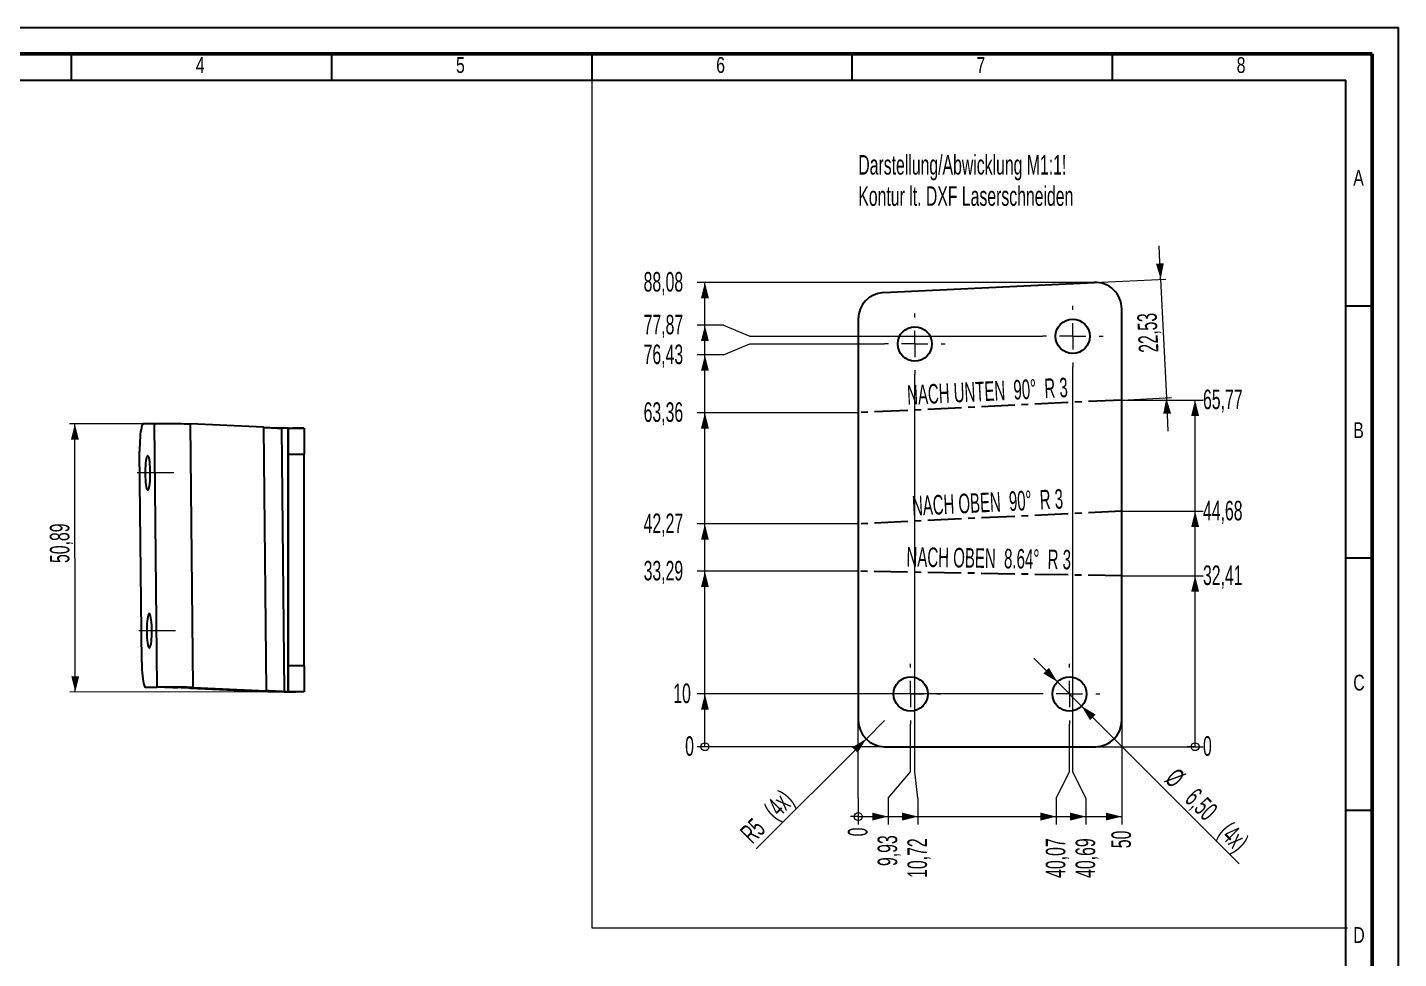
# Model space of a CAD drawing. Header units: millimetres. Extents: x 0 to 420, y 0 to 297.
# Drawn here: x 159.8 to 420, y 120.3 to 297 of the extents above; entities that cross this region are included whole.
import ezdxf

# ---------------------------------------------------------------- set-up
doc = ezdxf.new("R2010")
doc.units = ezdxf.units.MM
doc.linetypes.add('CENTER', pattern=[10.16, 6.35, -1.27, 1.27, -1.27])
doc.linetypes.add('CENTERX2', pattern=[20.32, 12.7, -2.54, 2.54, -2.54])
doc.layers.add('0_25', color=7, linetype='Continuous', lineweight=25)
doc.layers.add('0_5', color=7, linetype='Continuous', lineweight=50)
doc.styles.add('SLDTEXTSTYLE0', font='TXT', dxfattribs={"width": 0.605})
doc.styles.add('SLDTEXTSTYLE2', font='TXT', dxfattribs={"width": 0.75})
doc.styles.add('SLDTEXTSTYLE3', font='TXT', dxfattribs={"width": 0.5735})
doc.styles.add('SLDTEXTSTYLE4', font='TXT', dxfattribs={"width": 0.571842})
doc.styles.add('SLDTEXTSTYLE5', font='TXT', dxfattribs={"width": 0.575})
doc.dimstyles.new('SLDDIMSTYLE0', dxfattribs={"dimtxt": 3.595646, "dimasz": 3, "dimexe": 0, "dimexo": 0.0625, "dimgap": 0.898912, "dimtad": 1, "dimrnd": 1e-09, "dimzin": 12, "dimdsep": 46, "dimtxsty": 'SLDTEXTSTYLE0', "dimsah": 1, "dimcen": 0.09, "dimadec": 0, "dimazin": 3, "dimtfac": 1, "dimtofl": 0, "dimtmove": 0, "dimatfit": 3, "dimfxl": 1, "dimfrac": 2, "dimtolj": 1, "dimtzin": 12, "dimarcsym": 0})
doc.dimstyles.new('SLDDIMSTYLE3', dxfattribs={"dimtxt": 3.595646, "dimasz": 3, "dimexe": 0, "dimexo": 0.0625, "dimgap": 0.898912, "dimtad": 1, "dimrnd": 1e-09, "dimzin": 12, "dimdsep": 46, "dimtxsty": 'SLDTEXTSTYLE0', "dimsah": 1, "dimcen": 0.09, "dimadec": 0, "dimazin": 3, "dimtfac": 1, "dimtmove": 0, "dimatfit": 0, "dimfxl": 1, "dimfrac": 2, "dimtolj": 1, "dimtzin": 12, "dimarcsym": 0})
doc.dimstyles.new('SLDDIMSTYLE6', dxfattribs={"dimtxt": 3.595646, "dimasz": 0.5, "dimexe": 0, "dimexo": 0.0625, "dimgap": 0.898912, "dimtad": 0, "dimtih": 1, "dimtoh": 1, "dimdec": 0, "dimrnd": 1e-09, "dimdsep": 46, "dimtxsty": 'SLDTEXTSTYLE0', "dimblk1": 'ORIGIN', "dimblk2": 'ORIGIN', "dimsah": 1, "dimcen": 0.09, "dimadec": 0, "dimazin": 2, "dimtfac": 1, "dimtdec": 0, "dimtofl": 0, "dimtmove": 0, "dimatfit": 3, "dimldrblk": 'ORIGIN', "dimfxl": 1, "dimfrac": 2, "dimtolj": 1, "dimtzin": 12, "dimarcsym": 0})
doc.dimstyles.new('SLDDIMSTYLE7', dxfattribs={"dimtxt": 3.595646, "dimasz": 3, "dimexe": 0, "dimexo": 0.0625, "dimgap": 0.898912, "dimtad": 0, "dimtih": 1, "dimtoh": 1, "dimrnd": 1e-09, "dimzin": 12, "dimdsep": 46, "dimtxsty": 'SLDTEXTSTYLE0', "dimsah": 1, "dimcen": 0.09, "dimadec": 0, "dimazin": 3, "dimtfac": 1, "dimtofl": 0, "dimtmove": 0, "dimatfit": 3, "dimfxl": 1, "dimfrac": 2, "dimtolj": 1, "dimtzin": 12, "dimarcsym": 0})
doc.dimstyles.new('SLDDIMSTYLE8', dxfattribs={"dimtxt": 3.595646, "dimasz": 3, "dimexe": 0, "dimexo": 0.0625, "dimgap": 0.898912, "dimtad": 1, "dimrnd": 1e-09, "dimzin": 12, "dimdsep": 46, "dimtxsty": 'SLDTEXTSTYLE0', "dimsah": 1, "dimcen": 0, "dimadec": 0, "dimazin": 3, "dimtfac": 1, "dimtmove": 0, "dimatfit": 3, "dimfxl": 1, "dimfrac": 2, "dimtolj": 1, "dimtzin": 12, "dimarcsym": 0})
doc.dimstyles.new('SLDDIMSTYLE9', dxfattribs={"dimtxt": 3.595646, "dimasz": 3, "dimexe": 0, "dimexo": 0.0625, "dimgap": 0.898912, "dimtad": 1, "dimrnd": 1e-09, "dimzin": 12, "dimdsep": 46, "dimtxsty": 'SLDTEXTSTYLE0', "dimsah": 1, "dimcen": 0, "dimadec": 0, "dimazin": 3, "dimtfac": 1, "dimtofl": 0, "dimtmove": 0, "dimatfit": 3, "dimfxl": 1, "dimfrac": 2, "dimtolj": 1, "dimtzin": 12, "dimarcsym": 0})

# ---------------------------------------------------------------- blocks, each defined once
blk = doc.blocks.new('_D_4')
at = {"color": 7, "linetype": 'Continuous', "lineweight": 0}
for p, q in [((181.83, 221.8), (167.81, 221.79)), ((168.88, 170.9), (168.81, 221.79)), ((210.8, 170.95), (167.88, 170.9))]:
    blk.add_line(p, q, dxfattribs=at)
at = {"color": 7, "linetype": 'Continuous', "lineweight": 18}
for points in [[(168.81, 221.79), (168.07, 218.79), (169.57, 218.79)], [(168.88, 170.9), (169.63, 173.9), (168.13, 173.9)]]:
    blk.add_solid(points, dxfattribs=at)
at = {"color": 7, "linetype": 'Continuous', "lineweight": 18, "insert": (164.07, 195.38), "char_height": 3.704, "attachment_point": 1, "rotation": 90.0762, "style": 'SLDTEXTSTYLE0'}
blk.add_mtext('50,89', dxfattribs=at)
blk = doc.blocks.new('_Origin')
at = {"color": 0, "linetype": 'ByBlock', "lineweight": -2}
blk.add_line((0, 0), (-1, 0), dxfattribs=at)
blk.add_circle((0, 0), 0.5, dxfattribs=at)
blk = doc.blocks.new('_D_7')
at = {"color": 7, "linetype": 'Continuous', "lineweight": 0}
blk.add_line((322.47, 160.53), (286.87, 160.53), dxfattribs=at)
at = {"color": 7, "linetype": 'Continuous', "lineweight": 18, "xscale": 1.5, "yscale": 1.5}
blk.add_blockref('_Origin', (288.37, 160.53), dxfattribs=at)
at = {"color": 7, "linetype": 'Continuous', "lineweight": 18, "insert": (284.62, 162.51), "char_height": 3.7, "attachment_point": 1, "style": 'SLDTEXTSTYLE0'}
blk.add_mtext('0', dxfattribs=at)
blk = doc.blocks.new('_D_8')
at = {"color": 7, "linetype": 'Continuous', "lineweight": 0}
for p, q in [((351.8, 170.53), (286.87, 170.53)), ((288.37, 160.53), (288.37, 170.53))]:
    blk.add_line(p, q, dxfattribs=at)
at = {"color": 7, "linetype": 'Continuous', "lineweight": 18}
blk.add_solid([(288.37, 170.53), (287.62, 167.53), (289.12, 167.53)], dxfattribs=at)
at = {"color": 7, "linetype": 'Continuous', "lineweight": 18, "insert": (282.37, 172.51), "char_height": 3.704, "attachment_point": 1, "style": 'SLDTEXTSTYLE0'}
blk.add_mtext('10', dxfattribs=at)
blk = doc.blocks.new('_D_9')
at = {"color": 7, "linetype": 'Continuous', "lineweight": 0}
for p, q in [((317.47, 193.82), (286.87, 193.82)), ((288.37, 170.53), (288.37, 193.82))]:
    blk.add_line(p, q, dxfattribs=at)
at = {"color": 7, "linetype": 'Continuous', "lineweight": 18}
blk.add_solid([(288.37, 193.82), (287.62, 190.82), (289.12, 190.82)], dxfattribs=at)
at = {"color": 7, "linetype": 'Continuous', "lineweight": 18, "insert": (276.74, 195.79), "char_height": 3.704, "attachment_point": 1, "style": 'SLDTEXTSTYLE0'}
blk.add_mtext('33,29', dxfattribs=at)
blk = doc.blocks.new('_D_10')
at = {"color": 7, "linetype": 'Continuous', "lineweight": 0}
for p, q in [((317.47, 202.8), (286.87, 202.8)), ((288.37, 193.82), (288.37, 202.8))]:
    blk.add_line(p, q, dxfattribs=at)
at = {"color": 7, "linetype": 'Continuous', "lineweight": 18}
blk.add_solid([(288.37, 202.8), (287.62, 199.8), (289.12, 199.8)], dxfattribs=at)
at = {"color": 7, "linetype": 'Continuous', "lineweight": 18, "insert": (276.74, 204.77), "char_height": 3.704, "attachment_point": 1, "style": 'SLDTEXTSTYLE0'}
blk.add_mtext('42,27', dxfattribs=at)
blk = doc.blocks.new('_D_11')
at = {"color": 7, "linetype": 'Continuous', "lineweight": 0}
for p, q in [((317.47, 223.89), (286.87, 223.89)), ((288.37, 202.8), (288.37, 223.89))]:
    blk.add_line(p, q, dxfattribs=at)
at = {"color": 7, "linetype": 'Continuous', "lineweight": 18}
blk.add_solid([(288.37, 223.89), (287.62, 220.89), (289.12, 220.89)], dxfattribs=at)
at = {"color": 7, "linetype": 'Continuous', "lineweight": 18, "insert": (276.74, 225.87), "char_height": 3.704, "attachment_point": 1, "style": 'SLDTEXTSTYLE0'}
blk.add_mtext('63,36', dxfattribs=at)
blk = doc.blocks.new('_D_12')
at = {"color": 7, "linetype": 'Continuous', "lineweight": 0}
for p, q in [((291.87, 234.85), (296.87, 236.96)), ((296.87, 236.96), (322.45, 236.96)), ((291.87, 234.85), (286.87, 234.85)), ((288.37, 223.89), (288.37, 234.85))]:
    blk.add_line(p, q, dxfattribs=at)
at = {"color": 7, "linetype": 'Continuous', "lineweight": 18}
blk.add_solid([(288.37, 234.85), (287.62, 231.85), (289.12, 231.85)], dxfattribs=at)
at = {"color": 7, "linetype": 'Continuous', "lineweight": 18, "insert": (276.74, 236.83), "char_height": 3.704, "attachment_point": 1, "style": 'SLDTEXTSTYLE0'}
blk.add_mtext('76,43', dxfattribs=at)
blk = doc.blocks.new('_D_13')
at = {"color": 7, "linetype": 'Continuous', "lineweight": 0}
for p, q in [((291.87, 240.5), (286.87, 240.5)), ((288.37, 234.85), (288.37, 240.5)), ((291.87, 240.5), (296.87, 238.4)), ((296.87, 238.4), (352.41, 238.4))]:
    blk.add_line(p, q, dxfattribs=at)
at = {"color": 7, "linetype": 'Continuous', "lineweight": 18}
blk.add_solid([(288.37, 240.5), (287.62, 237.5), (289.12, 237.5)], dxfattribs=at)
at = {"color": 7, "linetype": 'Continuous', "lineweight": 18, "insert": (276.74, 242.48), "char_height": 3.704, "attachment_point": 1, "style": 'SLDTEXTSTYLE0'}
blk.add_mtext('77,87', dxfattribs=at)
blk = doc.blocks.new('_D_14')
at = {"color": 7, "linetype": 'Continuous', "lineweight": 0}
for p, q in [((362.47, 248.61), (286.87, 248.61)), ((288.37, 240.5), (288.37, 248.61))]:
    blk.add_line(p, q, dxfattribs=at)
at = {"color": 7, "linetype": 'Continuous', "lineweight": 18}
blk.add_solid([(288.37, 248.61), (287.62, 245.61), (289.12, 245.61)], dxfattribs=at)
at = {"color": 7, "linetype": 'Continuous', "lineweight": 18, "insert": (276.74, 250.59), "char_height": 3.704, "attachment_point": 1, "style": 'SLDTEXTSTYLE0'}
blk.add_mtext('88,08', dxfattribs=at)
blk = doc.blocks.new('_D_15')
at = {"color": 7, "linetype": 'Continuous', "lineweight": 0}
for p, q in [((317.47, 155.77), (317.47, 165.53)), ((317.47, 150.77), (317.47, 155.77)), ((317.47, 150.77), (317.47, 145.77))]:
    blk.add_line(p, q, dxfattribs=at)
at = {"color": 7, "linetype": 'Continuous', "lineweight": 18, "xscale": 1.5, "yscale": 1.5}
blk.add_blockref('_Origin', (317.47, 147.27), dxfattribs=at)
at = {"color": 7, "linetype": 'Continuous', "lineweight": 18, "insert": (315.5, 143.52), "char_height": 3.7, "attachment_point": 1, "rotation": 90, "style": 'SLDTEXTSTYLE0'}
blk.add_mtext('0', dxfattribs=at)
blk = doc.blocks.new('_D_16')
at = {"color": 7, "linetype": 'Continuous', "lineweight": 0}
for p, q in [((327.4, 155.77), (327.4, 164.78)), ((323.13, 150.77), (327.4, 155.77)), ((323.13, 150.77), (323.13, 145.77)), ((317.47, 147.27), (323.13, 147.27))]:
    blk.add_line(p, q, dxfattribs=at)
at = {"color": 7, "linetype": 'Continuous', "lineweight": 18}
blk.add_solid([(323.13, 147.27), (320.13, 148.02), (320.13, 146.52)], dxfattribs=at)
at = {"color": 7, "linetype": 'Continuous', "lineweight": 18, "insert": (321.15, 137.89), "char_height": 3.704, "attachment_point": 1, "rotation": 90, "style": 'SLDTEXTSTYLE0'}
blk.add_mtext('9,93', dxfattribs=at)
blk = doc.blocks.new('_D_17')
at = {"color": 7, "linetype": 'Continuous', "lineweight": 0}
for p, q in [((328.2, 155.77), (328.2, 231.21)), ((328.78, 150.77), (328.2, 155.77)), ((328.78, 150.77), (328.78, 145.77)), ((323.13, 147.27), (328.78, 147.27))]:
    blk.add_line(p, q, dxfattribs=at)
at = {"color": 7, "linetype": 'Continuous', "lineweight": 18}
blk.add_solid([(328.78, 147.27), (325.78, 148.02), (325.78, 146.52)], dxfattribs=at)
at = {"color": 7, "linetype": 'Continuous', "lineweight": 18, "insert": (326.8, 135.64), "char_height": 3.704, "attachment_point": 1, "rotation": 90, "style": 'SLDTEXTSTYLE0'}
blk.add_mtext('10,72', dxfattribs=at)
blk = doc.blocks.new('_D_18')
at = {"color": 7, "linetype": 'Continuous', "lineweight": 0}
for p, q in [((357.55, 155.77), (357.55, 164.78)), ((355.03, 150.77), (357.55, 155.77)), ((355.03, 150.77), (355.03, 145.77)), ((328.78, 147.27), (355.03, 147.27))]:
    blk.add_line(p, q, dxfattribs=at)
at = {"color": 7, "linetype": 'Continuous', "lineweight": 18}
blk.add_solid([(355.03, 147.27), (352.03, 148.02), (352.03, 146.52)], dxfattribs=at)
at = {"color": 7, "linetype": 'Continuous', "lineweight": 18, "insert": (353.05, 135.64), "char_height": 3.704, "attachment_point": 1, "rotation": 90, "style": 'SLDTEXTSTYLE0'}
blk.add_mtext('40,07', dxfattribs=at)
blk = doc.blocks.new('_D_19')
at = {"color": 7, "linetype": 'Continuous', "lineweight": 0}
for p, q in [((358.16, 155.77), (358.16, 232.65)), ((360.68, 150.77), (358.16, 155.77)), ((360.68, 150.77), (360.68, 145.77)), ((355.03, 147.27), (360.68, 147.27))]:
    blk.add_line(p, q, dxfattribs=at)
at = {"color": 7, "linetype": 'Continuous', "lineweight": 18}
blk.add_solid([(360.68, 147.27), (357.68, 148.02), (357.68, 146.52)], dxfattribs=at)
at = {"color": 7, "linetype": 'Continuous', "lineweight": 18, "insert": (358.71, 135.64), "char_height": 3.704, "attachment_point": 1, "rotation": 90, "style": 'SLDTEXTSTYLE0'}
blk.add_mtext('40,69', dxfattribs=at)
blk = doc.blocks.new('_D_20')
at = {"color": 7, "linetype": 'Continuous', "lineweight": 0}
for p, q in [((367.47, 165.53), (367.47, 145.77)), ((360.68, 147.27), (367.47, 147.27))]:
    blk.add_line(p, q, dxfattribs=at)
at = {"color": 7, "linetype": 'Continuous', "lineweight": 18}
blk.add_solid([(367.47, 147.27), (364.47, 148.02), (364.47, 146.52)], dxfattribs=at)
at = {"color": 7, "linetype": 'Continuous', "lineweight": 18, "insert": (365.5, 141.27), "char_height": 3.704, "attachment_point": 1, "rotation": 90, "style": 'SLDTEXTSTYLE0'}
blk.add_mtext('50', dxfattribs=at)
blk = doc.blocks.new('_D_21')
at = {"color": 7, "linetype": 'Continuous', "lineweight": 0}
blk.add_line((362.47, 160.53), (382.89, 160.53), dxfattribs=at)
at = {"color": 7, "linetype": 'Continuous', "lineweight": 18, "xscale": 1.5, "yscale": 1.5}
blk.add_blockref('_Origin', (381.39, 160.53), dxfattribs=at)
at = {"color": 7, "linetype": 'Continuous', "lineweight": 18, "insert": (382.89, 162.51), "char_height": 3.7, "attachment_point": 1, "style": 'SLDTEXTSTYLE0'}
blk.add_mtext('0', dxfattribs=at)
blk = doc.blocks.new('_D_22')
at = {"color": 7, "linetype": 'Continuous', "lineweight": 0}
for p, q in [((367.47, 192.94), (382.89, 192.94)), ((381.39, 160.53), (381.39, 192.94))]:
    blk.add_line(p, q, dxfattribs=at)
at = {"color": 7, "linetype": 'Continuous', "lineweight": 18}
blk.add_solid([(381.39, 192.94), (380.64, 189.94), (382.14, 189.94)], dxfattribs=at)
at = {"color": 7, "linetype": 'Continuous', "lineweight": 18, "insert": (382.89, 194.91), "char_height": 3.704, "attachment_point": 1, "style": 'SLDTEXTSTYLE0'}
blk.add_mtext('32,41', dxfattribs=at)
blk = doc.blocks.new('_D_23')
at = {"color": 7, "linetype": 'Continuous', "lineweight": 0}
for p, q in [((367.47, 205.21), (382.89, 205.21)), ((381.39, 192.94), (381.39, 205.21))]:
    blk.add_line(p, q, dxfattribs=at)
at = {"color": 7, "linetype": 'Continuous', "lineweight": 18}
blk.add_solid([(381.39, 205.21), (380.64, 202.21), (382.14, 202.21)], dxfattribs=at)
at = {"color": 7, "linetype": 'Continuous', "lineweight": 18, "insert": (382.89, 207.18), "char_height": 3.704, "attachment_point": 1, "style": 'SLDTEXTSTYLE0'}
blk.add_mtext('44,68', dxfattribs=at)
blk = doc.blocks.new('_D_24')
at = {"color": 7, "linetype": 'Continuous', "lineweight": 0}
for p, q in [((367.47, 226.3), (382.89, 226.3)), ((381.39, 205.21), (381.39, 226.3))]:
    blk.add_line(p, q, dxfattribs=at)
at = {"color": 7, "linetype": 'Continuous', "lineweight": 18}
blk.add_solid([(381.39, 226.3), (380.64, 223.3), (382.14, 223.3)], dxfattribs=at)
at = {"color": 7, "linetype": 'Continuous', "lineweight": 18, "insert": (382.89, 228.28), "char_height": 3.704, "attachment_point": 1, "style": 'SLDTEXTSTYLE0'}
blk.add_mtext('65,77', dxfattribs=at)
blk = doc.blocks.new('_D_25')
at = {"color": 7, "linetype": 'Continuous', "lineweight": 0}
for p, q in [((374.85, 249.22), (374.54, 255.56)), ((362.23, 248.61), (375.85, 249.26)), ((374.85, 249.22), (375.93, 226.71)), ((367.47, 226.3), (376.93, 226.76)), ((375.93, 226.71), (376.24, 220.37))]:
    blk.add_line(p, q, dxfattribs=at)
at = {"color": 7, "linetype": 'Continuous', "lineweight": 18}
for points in [[(374.85, 249.22), (375.45, 252.25), (373.96, 252.18)], [(375.93, 226.71), (375.33, 223.68), (376.83, 223.75)]]:
    blk.add_solid(points, dxfattribs=at)
at = {"color": 7, "linetype": 'Continuous', "lineweight": 18, "insert": (370.74, 235.22), "char_height": 3.704, "attachment_point": 1, "rotation": 92.7593, "style": 'SLDTEXTSTYLE0'}
blk.add_mtext('22,53', dxfattribs=at)
blk = doc.blocks.new('_D_26')
at = {"color": 7, "linetype": 'Continuous', "lineweight": 0}
for p, q in [((355.25, 172.83), (350.76, 177.32)), ((359.85, 168.23), (355.25, 172.83)), ((359.85, 168.23), (389.76, 138.32))]:
    blk.add_line(p, q, dxfattribs=at)
at = {"color": 7, "linetype": 'Continuous', "lineweight": 18}
for points in [[(355.25, 172.83), (353.66, 175.48), (352.6, 174.42)], [(359.85, 168.23), (361.44, 165.58), (362.5, 166.64)]]:
    blk.add_solid(points, dxfattribs=at)
at = {"color": 7, "linetype": 'Continuous', "lineweight": 18, "char_height": 3.704, "attachment_point": 1, "rotation": 315, "style": 'SLDTEXTSTYLE0'}
for s, insert in [('%%c', (378.07, 156.74)), ('6,50', (381.83, 152.98)), ('(4x)', (388.22, 146.6))]:
    blk.add_mtext(s, dxfattribs=dict(at, insert=insert))
blk = doc.blocks.new('_D_27')
at = {"color": 7, "linetype": 'Continuous', "lineweight": 0}
for q in [(322.47, 165.53), (298.12, 141.17)]:
    blk.add_line((318.94, 161.99), q, dxfattribs=at)
at = {"color": 7, "linetype": 'Continuous', "lineweight": 18}
blk.add_solid([(318.94, 161.99), (316.29, 160.4), (317.35, 159.34)], dxfattribs=at)
at = {"color": 7, "linetype": 'Continuous', "lineweight": 18, "char_height": 3.704, "attachment_point": 1, "rotation": 45, "style": 'SLDTEXTSTYLE0'}
for s, insert in [('(4x)', (299.23, 149.01)), ('R5', (294.75, 144.54))]:
    blk.add_mtext(s, dxfattribs=dict(at, insert=insert))
blk = doc.blocks.new('SW_NOTE_0_101')
at = {"color": 0, "linetype": 'Continuous', "lineweight": 0, "char_height": 3.7042, "attachment_point": 1, "style": 'SLDTEXTSTYLE0'}
for s, insert in [('Darstellung/Abwicklung M1:1!', (0, 4.77)), ('Kontur lt. DXF Laserschneiden', (0, -1.16))]:
    blk.add_mtext(s, dxfattribs=dict(at, insert=insert))
blk = doc.blocks.new('SW_CENTERMARKSYMBOL_4')
at = {"color": 0, "linetype": 'Continuous', "lineweight": 18}
for p, q in [((0, 5), (0, 5.75)), ((-5, 0), (-5.75, 0)), ((0, 0), (-2.5, 0)), ((0, 0), (0, 2.5)), ((0, 0), (0, -2.5)), ((0, 0), (2.5, 0)), ((5, 0), (5.75, 0)), ((0, -5), (0, -5.75))]:
    blk.add_line(p, q, dxfattribs=at)
blk = doc.blocks.new('SW_CENTERMARKSYMBOL_5')
at = {"color": 0, "linetype": 'Continuous', "lineweight": 18}
for p, q in [((0, 5), (0, 5.75)), ((-5, 0), (-5.75, 0)), ((0, 0), (-2.5, 0)), ((0, 0), (0, 2.5)), ((0, 0), (0, -2.5)), ((0, 0), (2.5, 0)), ((5, 0), (5.75, 0)), ((0, -5), (0, -5.75))]:
    blk.add_line(p, q, dxfattribs=at)
blk = doc.blocks.new('SW_CENTERMARKSYMBOL_6')
at = {"color": 0, "linetype": 'Continuous', "lineweight": 18}
for p, q in [((0, 5), (0, 5.75)), ((-5, 0), (-5.75, 0)), ((0, 0), (-2.5, 0)), ((0, 0), (0, 2.5)), ((0, 0), (0, -2.5)), ((0, 0), (2.5, 0)), ((5, 0), (5.75, 0)), ((0, -5), (0, -5.75))]:
    blk.add_line(p, q, dxfattribs=at)
blk = doc.blocks.new('SW_CENTERMARKSYMBOL_7')
at = {"color": 0, "linetype": 'Continuous', "lineweight": 18}
for p, q in [((0, 5), (0, 5.75)), ((-5, 0), (-5.75, 0)), ((0, 0), (-2.5, 0)), ((0, 0), (0, 2.5)), ((0, 0), (0, -2.5)), ((0, 0), (2.5, 0)), ((5, 0), (5.75, 0)), ((0, -5), (0, -5.75))]:
    blk.add_line(p, q, dxfattribs=at)
blk = doc.blocks.new('SW_CENTERMARKSYMBOL_8')
at = {"color": 0, "linetype": 'Continuous', "lineweight": 18}
for p, q in [((0, 5), (0, 5.75)), ((-5, 0), (-5.75, 0)), ((0, 0), (-2.5, 0)), ((0, 0), (0, 2.5)), ((0, 0), (0, -2.5)), ((0, 0), (2.5, 0)), ((5, 0), (5.75, 0)), ((0, -5), (0, -5.75))]:
    blk.add_line(p, q, dxfattribs=at)
blk = doc.blocks.new('SW_CENTERMARKSYMBOL_9')
at = {"color": 0, "linetype": 'Continuous', "lineweight": 18}
for p, q in [((0, 5), (0, 5.75)), ((-5, 0), (-5.75, 0)), ((0, 0), (-2.5, 0)), ((0, 0), (0, 2.5)), ((0, 0), (0, -2.5)), ((0, 0), (2.5, 0)), ((5, 0), (5.75, 0)), ((0, -5), (0, -5.75))]:
    blk.add_line(p, q, dxfattribs=at)
blk = doc.blocks.new('SW_CENTERMARKSYMBOL_10')
at = {"color": 0, "linetype": 'Continuous', "lineweight": 18}
for p, q in [((0, 5), (0, 5.75)), ((-5, 0), (-5.75, 0)), ((0, 0), (-2.5, 0)), ((0, 0), (0, 2.5)), ((0, 0), (0, -2.5)), ((0, 0), (2.5, 0)), ((5, 0), (5.75, 0)), ((0, -5), (0, -5.75))]:
    blk.add_line(p, q, dxfattribs=at)
blk = doc.blocks.new('SW_CENTERMARKSYMBOL_11')
at = {"color": 0, "linetype": 'Continuous', "lineweight": 18}
for p, q in [((0, 5), (0, 5.75)), ((-5, 0), (-5.75, 0)), ((0, 0), (-2.5, 0)), ((0, 0), (0, 2.5)), ((0, 0), (0, -2.5)), ((0, 0), (2.5, 0)), ((5, 0), (5.75, 0)), ((0, -5), (0, -5.75))]:
    blk.add_line(p, q, dxfattribs=at)

msp = doc.modelspace()

# ---------------------------------------------------------------- linework, layer by layer
at = {"color": 7, "linetype": 'Continuous', "lineweight": 18}
for p, q in [((266.895, 287), (266.895, 126.1757)), ((266.895, 126.1757), (410.31542, 126.1757))]:
    msp.add_line(p, q, dxfattribs=at)
at = {"color": 7, "linetype": 'Continuous', "lineweight": 25}
for p, q in [((322.23314, 246.68016), (362.23314, 248.60803)), ((367.47385, 165.52924), (367.47385, 243.61383)), ((317.47385, 241.68596), (317.47385, 165.52924)), ((183.96373, 221.81058), (181.83461, 221.80489)), ((183.90432, 221.80764), (181.83461, 221.80489)), ((184.39856, 171.8083), (183.90432, 221.80764)), ((191.23347, 171.77391), (190.73924, 221.77326)), ((204.58693, 221.1363), (190.73924, 221.77326)), ((204.58693, 221.1363), (205.08116, 171.13695)), ((209.2816, 220.95238), (208.00607, 220.94897)), ((209.26687, 220.95064), (208.00607, 220.94897)), ((208.00607, 220.94897), (208.5003, 170.94962)), ((209.26687, 220.95064), (209.26687, 170.95064)), ((209.30093, 220.95465), (212.30093, 220.95465)), ((209.30093, 215.95465), (209.30093, 220.95465)), ((210.972, 220.95689), (210.13275, 220.95465)), ((212.2328, 220.95857), (210.76675, 220.95465)), ((212.2328, 220.95857), (210.972, 220.95689)), ((212.30093, 220.95465), (212.30093, 215.95465)), ((181.49347, 176.56373), (181.09808, 216.56321)), ((212.30093, 215.95465), (209.30093, 215.95465)), ((209.30093, 175.95465), (209.30093, 215.95465)), ((212.30093, 175.95465), (212.30093, 215.95465)), ((209.30093, 175.95465), (212.30093, 175.95465)), ((209.30093, 170.95465), (209.30093, 175.95465)), ((212.30093, 175.95465), (212.30093, 170.95465)), ((182.25642, 171.80545), (184.39856, 171.8083)), ((185.86276, 171.81221), (184.39856, 171.8083)), ((190.78363, 171.62889), (191.23347, 171.77391)), ((191.23347, 171.77391), (205.08116, 171.13695)), ((190.78363, 171.62889), (204.63132, 170.99193)), ((205.08116, 171.13695), (204.63132, 170.99193)), ((208.5003, 170.94962), (209.26687, 170.95064)), ((209.26687, 170.95064), (210.7102, 170.9545)), ((212.30093, 170.95465), (209.30093, 170.95465)), ((322.47385, 160.52924), (362.47385, 160.52924))]:
    msp.add_line(p, q, dxfattribs=at)
at = {"color": 7, "linetype": 'CENTER'}
for p, q in [((367.47385, 226.30016), (317.47385, 223.89033)), ((367.47385, 205.20712), (317.47385, 202.79729)), ((367.47385, 192.93786), (317.47385, 193.81745))]:
    msp.add_line(p, q, dxfattribs=at)
at = {"color": 7, "linetype": 'CENTERX2', "lineweight": 18}
for p, q in [((187.60848, 212.50827), (180.64256, 212.48965)), ((187.90467, 182.54345), (180.93875, 182.52482))]:
    msp.add_line(p, q, dxfattribs=at)
at = {"color": 7, "linetype": 'Continuous', "lineweight": 25, "flags": 128}
for points in [[(181.83461, 221.80489), (181.73368, 221.75932), (181.63483, 221.62371), (181.53985, 221.40052), (181.45047, 221.09382), (181.36831, 220.70916), (181.29486, 220.25355), (181.23146, 219.73527), (181.17927, 219.16373), (181.13922, 218.54932), (181.11205, 217.90321), (181.09826, 217.23713), (181.09808, 216.56321)], [(183.13086, 212.495), (183.1224, 213.04425), (183.10014, 213.5777), (183.06471, 214.08), (183.01714, 214.5367), (182.95879, 214.93467), (182.89134, 215.26246), (182.81674, 215.51062), (182.73712, 215.67204), (182.65479, 215.74206), (182.5721, 215.71866), (182.49144, 215.60253), (182.41513, 215.39699), (182.34536, 215.10798), (182.28413, 214.74379), (182.23322, 214.31491), (182.19409, 213.83367), (182.16786, 213.31392), (182.15528, 212.77061), (182.15672, 212.21938), (182.17214, 211.67607), (182.20109, 211.15632), (182.24274, 210.67508), (182.29589, 210.2462), (182.35901, 209.88201), (182.43029, 209.593), (182.50768, 209.38746), (182.58895, 209.27133), (182.67176, 209.24793), (182.75373, 209.31795), (182.8325, 209.47937), (182.90581, 209.72754), (182.97154, 210.05532), (183.02781, 210.45329), (183.07299, 210.90999), (183.1058, 211.41229), (183.12527, 211.94574), (183.13086, 212.495)], [(183.42706, 182.53017), (183.4186, 183.07942), (183.39633, 183.61287), (183.36091, 184.11517), (183.31333, 184.57188), (183.25498, 184.96985), (183.18754, 185.29763), (183.11293, 185.5458), (183.03332, 185.70722), (182.95098, 185.77723), (182.8683, 185.75384), (182.78764, 185.6377), (182.71132, 185.43217), (182.64155, 185.14315), (182.58033, 184.77897), (182.52942, 184.35008), (182.49028, 183.86885), (182.46405, 183.3491), (182.45147, 182.80579), (182.45291, 182.25455), (182.46833, 181.71125), (182.49728, 181.1915), (182.53893, 180.71026), (182.59208, 180.28138), (182.65521, 179.91719), (182.72649, 179.62817), (182.80388, 179.42264), (182.88514, 179.30651), (182.96795, 179.28311), (183.04992, 179.35313), (183.12869, 179.51454), (183.202, 179.76271), (183.26773, 180.0905), (183.324, 180.48846), (183.36919, 180.94517), (183.40199, 181.44747), (183.42147, 181.98092), (183.42706, 182.53017)], [(181.49347, 176.56373), (181.50745, 175.87695), (181.53551, 175.20794), (181.57711, 174.56948), (181.63144, 173.97379), (181.69749, 173.43228), (181.77397, 172.95529), (181.85942, 172.55196), (181.95222, 172.23), (182.05059, 171.99556), (182.15264, 171.85314), (182.25642, 171.80545)]]:
    msp.add_lwpolyline(points, dxfattribs=at)
at = {"color": 7, "linetype": 'Continuous', "lineweight": 25}
for centre in [(328.19766, 236.95603), (358.16288, 238.40025), (327.39903, 170.52924), (357.54866, 170.52924)]:
    msp.add_circle(centre, 3.25, dxfattribs=at)
for centre, start, end in [((362.47385, 243.61383), 0, 92.7593285), ((322.47385, 241.68596), 92.7593285, 180), ((322.47385, 165.52924), 180, 270), ((362.47385, 165.52924), 270, 0)]:
    msp.add_arc(centre, 5, start, end, dxfattribs=at)
for points, knots in [([(183.90432, 221.80764), (184.02239, 221.81725), (184.29477, 221.82726), (185.10723, 221.84228), (185.64697, 221.84728), (186.91219, 221.84719), (187.63716, 221.84209), (189.16261, 221.81827), (189.96234, 221.79954), (190.73924, 221.77326)], [0, 0, 0, 0, 0.25, 0.25, 0.5, 0.5, 0.75, 0.75, 1, 1, 1, 1]), ([(204.58693, 221.1363), (204.97552, 221.10897), (205.37552, 221.08543), (206.13853, 221.04517), (206.50115, 221.02844), (207.13404, 221.00004), (207.40406, 220.98836), (207.81057, 220.96751), (207.94689, 220.95834), (208.00607, 220.94897)], [0, 0, 0, 0, 0.25, 0.25, 0.5, 0.5, 0.75, 0.75, 1, 1, 1, 1]), ([(209.28806, 220.95314), (209.2811, 220.95314), (209.19935, 220.95318), (208.99424, 220.95467), (208.67426, 220.95825), (208.23044, 220.96583), (207.65994, 220.97946), (207.21565, 220.99736), (207.00836, 221.00572)], [0, 0, 0, 0, 0.016939578, 0.198689432, 0.364322407, 0.513215799, 0.772888428, 1, 1, 1, 1]), ([(191.23347, 171.77391), (190.45657, 171.8002), (189.65684, 171.81893), (188.1314, 171.84275), (187.40642, 171.84785), (186.1412, 171.84793), (185.60146, 171.84294), (184.789, 171.82791), (184.51662, 171.81791), (184.39856, 171.8083)], [0, 0, 0, 0, 0.25, 0.25, 0.5, 0.5, 0.75, 0.75, 1, 1, 1, 1]), ([(185.86276, 171.81221), (185.93834, 171.81228), (186.08506, 171.8124), (186.37324, 171.8106), (186.69699, 171.80693), (187.13979, 171.79937), (187.7107, 171.78573), (188.15494, 171.76783), (188.36219, 171.75947)], [0, 0, 0, 0, 0.164198273, 0.318722693, 0.459544482, 0.586134212, 0.806908873, 1, 1, 1, 1]), ([(190.78363, 171.62889), (190.58775, 171.64201), (190.196, 171.66824), (189.60799, 171.7007), (189.05322, 171.72831), (188.62202, 171.74789), (188.41116, 171.7573), (188.34271, 171.76036)], [0, 0, 0, 0, 0.223182561, 0.446365123, 0.669547684, 0.892730245, 1, 1, 1, 1]), ([(211.40764, 170.95465), (211.34163, 170.95078), (211.19288, 170.94205), (210.69841, 170.9298), (209.99514, 170.92039), (209.11364, 170.91672), (208.09616, 170.92049), (206.98034, 170.93346), (205.8065, 170.95575), (205.02304, 170.97987), (204.63132, 170.99193)], [0, 0, 0, 0, 0.102324155, 0.230563562, 0.358802968, 0.487042374, 0.615281781, 0.743521187, 0.871760594, 1, 1, 1, 1]), ([(208.5003, 170.94962), (208.44112, 170.959), (208.3048, 170.96817), (207.89829, 170.98901), (207.62827, 171.0007), (206.99538, 171.0291), (206.63276, 171.04582), (205.86975, 171.08609), (205.46975, 171.10963), (205.08116, 171.13695)], [0, 0, 0, 0, 0.25, 0.25, 0.5, 0.5, 0.75, 0.75, 1, 1, 1, 1])]:
    msp.add_open_spline(points, degree=3, knots=knots, dxfattribs=at)
at = {"layer": '0_25'}
for p, q in [((0, 297), (420, 297)), ((420, 0), (420, 297)), ((168.135, 292), (168.135, 287)), ((217.515, 292), (217.515, 287)), ((266.895, 292), (266.895, 287)), ((316.275, 292), (316.275, 287)), ((365.655, 292), (365.655, 287)), ((25, 287), (410, 287)), ((410, 10), (410, 287)), ((410, 244.16667), (415, 244.16667)), ((410, 196.33667), (414.98766, 196.33667)), ((410, 148.50667), (414.97531, 148.50667))]:
    msp.add_line(p, q, dxfattribs=at)
at = {"layer": '0_5'}
for p, q in [((20, 292), (415, 292)), ((415, 292), (415, 5))]:
    msp.add_line(p, q, dxfattribs=at)

# ---------------------------------------------------------------- block references
at = {"color": 7, "linetype": 'Continuous', "lineweight": 0}
for name, p in [('SW_NOTE_0_101', (317.47385, 268.0144)), ('SW_CENTERMARKSYMBOL_4', (328.19766, 236.95603)), ('SW_CENTERMARKSYMBOL_8', (328.19766, 236.95603)), ('SW_CENTERMARKSYMBOL_5', (358.16288, 238.40025)), ('SW_CENTERMARKSYMBOL_9', (358.16288, 238.40025)), ('SW_CENTERMARKSYMBOL_6', (327.39903, 170.52924)), ('SW_CENTERMARKSYMBOL_10', (327.39903, 170.52924)), ('SW_CENTERMARKSYMBOL_7', (357.54866, 170.52924)), ('SW_CENTERMARKSYMBOL_11', (357.54866, 170.52924))]:
    msp.add_blockref(name, p, dxfattribs=at)

# ---------------------------------------------------------------- texts
at = {"color": 7, "linetype": 'Continuous', "lineweight": 0, "char_height": 3, "attachment_point": 1, "style": 'SLDTEXTSTYLE2'}
for s, insert in [('4', (191.75267, 291.36331)), ('5', (241.13267, 291.36331)), ('6', (290.51267, 291.36331)), ('7', (339.89267, 291.36331)), ('8', (389.27267, 291.36331)), ('A', (411.39834, 269.97024)), ('B', (411.39834, 222.07997)), ('C', (411.39834, 174.18969)), ('D', (411.39834, 126.29941))]:
    msp.add_mtext(s, dxfattribs=dict(at, insert=insert))
at = {"color": 7, "linetype": 'Continuous', "lineweight": 0, "char_height": 3.7041667, "attachment_point": 2}
for s, insert, rotation, style in [('NACH UNTEN  90°  R 3', (341.88574, 229.83457), 2.7593285, 'SLDTEXTSTYLE3'), ('NACH OBEN  90°  R 3', (341.90501, 208.74246), 2.7593285, 'SLDTEXTSTYLE4'), ('NACH OBEN  8.64°  R 3', (342.26655, 198.14418), 358.9921721, 'SLDTEXTSTYLE5')]:
    msp.add_mtext(s, dxfattribs=dict(at, insert=insert, rotation=rotation, style=style))

# ---------------------------------------------------------------- dimensions: what is measured, and where the dimension line sits
at = {"color": 7, "linetype": 'Continuous', "lineweight": 18}
for base, p1, p2, angle, dimstyle, picture, middle in [((375.93367, 226.7079), (362.23314, 248.60803), (367.47385, 226.30016), 272.7593285, 'SLDDIMSTYLE3', '_D_25', (375.26871, 240.50483)), ((168.81175, 221.78758), (210.80093, 170.95465), (181.83461, 221.80489), 270.0761526, 'SLDDIMSTYLE0', '_D_4', (168.84011, 200.44719))]:
    dim = msp.add_linear_dim(base=base, p1=p1, p2=p2, angle=angle, dimstyle=dimstyle, dxfattribs=at)
    dim.commit()
    dim.dimension.update_dxf_attribs({"geometry": picture, "text_midpoint": middle, "dimtype": 160})
for feature_location, offset, dtype, origin, dimstyle, picture, middle in [((362.47385, 248.61383), (-75.60835, 0), 0, (322.47385, 160.52924), 'SLDDIMSTYLE7', '_D_14', (281.80313, 248.61383)), ((352.41288, 238.40025), (-65.54738, 2.10458), 0, (322.47385, 160.52924), 'SLDDIMSTYLE7', '_D_13', (281.80313, 240.50483)), ((322.44766, 236.95603), (-35.58217, -2.10458), 0, (322.47385, 160.52924), 'SLDDIMSTYLE7', '_D_12', (281.80313, 234.85145)), ((358.16288, 232.65025), (2.51958, -86.88365), 1, (317.47385, 165.52924), 'SLDDIMSTYLE7', '_D_19', (360.68246, 140.70423)), ((328.19766, 231.20603), (0.58295, -85.43943), 1, (317.47385, 165.52924), 'SLDDIMSTYLE7', '_D_17', (328.78061, 140.70423)), ((367.47385, 226.30016), (15.41814, 0), 0, (362.47385, 160.52924), 'SLDDIMSTYLE7', '_D_24', (387.95435, 226.30016)), ((317.47385, 223.89033), (-30.60835, 0), 0, (322.47385, 160.52924), 'SLDDIMSTYLE7', '_D_11', (281.80313, 223.89033)), ((367.47385, 205.20712), (15.41814, 0), 0, (362.47385, 160.52924), 'SLDDIMSTYLE7', '_D_23', (387.95435, 205.20712)), ((317.47385, 202.79729), (-30.60835, 0), 0, (322.47385, 160.52924), 'SLDDIMSTYLE7', '_D_10', (281.80313, 202.79729)), ((317.47385, 193.81745), (-30.60835, 0), 0, (322.47385, 160.52924), 'SLDDIMSTYLE7', '_D_9', (281.80313, 193.81745)), ((367.47385, 192.93786), (15.41814, 0), 0, (362.47385, 160.52924), 'SLDDIMSTYLE7', '_D_22', (387.95435, 192.93786)), ((351.79866, 170.52924), (-64.93316, 0), 0, (322.47385, 160.52924), 'SLDDIMSTYLE7', '_D_8', (284.61556, 170.52924)), ((317.4738453346, 165.5292351624), (0, -19.7626410629), 1, (317.4738453346, 165.5292351624), 'SLDDIMSTYLE6', '_D_15', (317.4738453346, 144.641624998)), ((327.39903, 164.77924), (-4.27181, -19.01264), 1, (317.47385, 165.52924), 'SLDDIMSTYLE7', '_D_16', (323.12723, 141.8292)), ((357.54866, 164.77924), (-2.51958, -19.01264), 1, (317.47385, 165.52924), 'SLDDIMSTYLE7', '_D_18', (355.02908, 140.70423)), ((367.47385, 165.52924), (0, -19.76264), 1, (317.47385, 165.52924), 'SLDDIMSTYLE7', '_D_20', (367.47385, 143.51666)), ((322.4738453346, 160.5292351624), (-35.6083500686, 0), 0, (322.4738453346, 160.5292351624), 'SLDDIMSTYLE6', '_D_7', (285.7405261645, 160.5292351624)), ((362.4738453346, 160.5292351624), (20.4181413374, 0), 0, (362.4738453346, 160.5292351624), 'SLDDIMSTYLE6', '_D_21', (384.0169557735, 160.5292351624))]:
    dim = msp.add_ordinate_dim(feature_location=feature_location, offset=offset, dtype=dtype, origin=origin, dimstyle=dimstyle, dxfattribs=at)
    dim.commit()
    dim.dimension.update_dxf_attribs({"geometry": picture, "text_midpoint": middle})
dim = msp.add_diameter_dim_2p(p1=(359.84676, 168.23114), p2=(355.25056, 172.82733), text='<> (4x)', dimstyle='SLDDIMSTYLE8', dxfattribs=at)
dim.commit()
dim.dimension.update_dxf_attribs({"geometry": '_D_26', "text_midpoint": (382.31131, 145.7666), "dimtype": 163})
dim = msp.add_radius_dim(center=(322.47385, 165.52924), mpoint=(318.93831, 161.9937), text='<> (4x)', dimstyle='SLDDIMSTYLE9', dxfattribs=at)
dim.commit()
dim.dimension.update_dxf_attribs({"geometry": '_D_27', "text_midpoint": (302.71121, 145.7666), "dimtype": 164})

doc.saveas('drawing.dxf')
